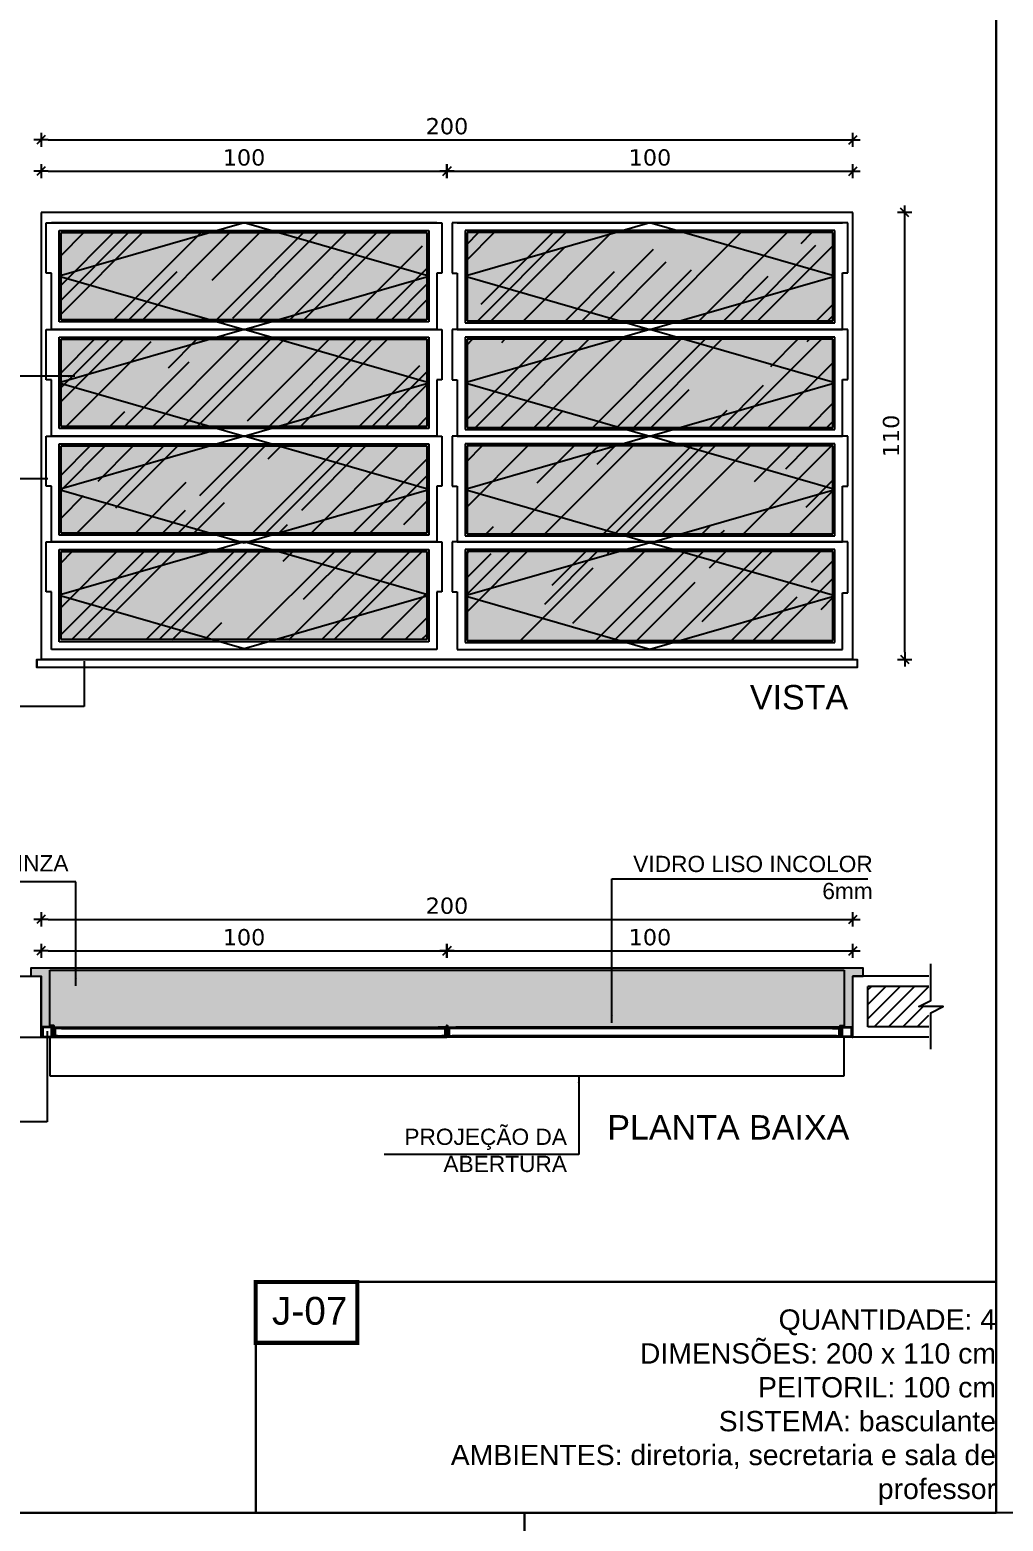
# Model space of a CAD drawing. Header units: inches. Extents: x 48 to 253, y 44 to 126.
# Drawn here: x 70.194 to 72.591, y 76.938 to 80.61 of the extents above; entities that cross this region are included whole.
import ezdxf

# ---------------------------------------------------------------- set-up
doc = ezdxf.new("R2010")
doc.units = ezdxf.units.IN
doc.header["$LTSCALE"] = 100
doc.header["$MEASUREMENT"] = 0
doc.linetypes.add('HIDDEN2', pattern=[0.1875, 0.125, -0.0625])
for name, color, linetype in [('01', 1, 'Continuous'), ('02', 1, 'Continuous'), ('252', 252, 'Continuous'), ('A-01', 3, 'Continuous'), ('A-ALV', 6, 'Continuous'), ('A-ESQUADRIAS', 2, 'Continuous'), ('AR-TXT', 1, 'Continuous'), ('ARQ-ESQ-VISTA1', 2, 'Continuous'), ('ARQ-ESQ-VISTA2', 1, 'Continuous'), ('ARQ-SMB-1_025', 1, 'Continuous'), ('ARQ-TXT-1_025', 2, 'Continuous'), ('ARQ_ESQUADRIA', 2, 'Continuous'), ('TEXTO', 3, 'Continuous')]:
    doc.layers.add(name, color=color, linetype=linetype)
doc.layers.add('REV-FNDE', color=1, linetype='Continuous', lineweight=30)
doc.styles.add('A16-E50', font='arial.ttf', dxfattribs={"height": 0.08})
doc.styles.add('ESC-50-A20', font='arial.ttf', dxfattribs={"height": 0.1})
doc.styles.add('FNDE Texto Cota 0025', font='verdana.ttf', dxfattribs={"height": 0.04})
doc.dimstyles.new('FNDE 1-0025', dxfattribs={"dimscale": 5, "dimtxt": 0.04, "dimasz": 0.0035, "dimexe": 0.15, "dimexo": 0.15, "dimgap": 0.0025, "dimtad": 1, "dimzin": 1, "dimdsep": 46, "dimtxsty": 'FNDE Texto Cota 0025', "dimblk": 'tic', "dimcen": 0.015, "dimdle": 0.15, "dimse1": 1, "dimse2": 1, "dimclrd": 251, "dimclre": 251, "dimclrt": 256, "dimaunit": 1, "dimadec": 3, "dimazin": 0, "dimtfac": 1, "dimtix": 1, "dimtmove": 2, "dimatfit": 3, "dimfxl": 0.15, "dimtvp": 1, "dimtolj": 1, "dimtzin": 0, "dimarcsym": 0})

# ---------------------------------------------------------------- blocks, each defined once
blk = doc.blocks.new('tic')
at = {"color": 251}
for p, q in [((-1, 0), (1, 0)), ((0, -1), (0, 1))]:
    blk.add_line(p, q, dxfattribs=at)
blk.add_line((-0.6, -0.6), (0.6, 0.6))
blk = doc.blocks.new('*D106')
at = {"layer": 'ARQ-SMB-1_025', "color": 251, "lineweight": -2, "ltscale": 10, "transparency": 16777216}
blk.add_line((70.2387, 78.4198), (72.2037, 78.4198), dxfattribs=at)
at = {"layer": 'DEFPOINTS', "color": 0, "ltscale": 10, "transparency": 16777216}
for p in [(70.2212, 78.5268), (72.2212, 78.5268), (72.2212, 78.4198)]:
    blk.add_point(p, dxfattribs=at)
at = {"layer": 'ARQ-SMB-1_025', "color": 251, "lineweight": -2, "ltscale": 10, "transparency": 16777216, "xscale": 0.0175, "yscale": 0.0175, "zscale": 0.0175, "rotation": 180}
blk.add_blockref('tic', (70.2212, 78.4198), dxfattribs=at)
at = {"layer": 'ARQ-SMB-1_025', "color": 251, "lineweight": -2, "ltscale": 10, "transparency": 16777216, "xscale": 0.0175, "yscale": 0.0175, "zscale": 0.0175}
blk.add_blockref('tic', (72.2212, 78.4198), dxfattribs=at)
at = {"layer": 'ARQ-SMB-1_025', "ltscale": 10, "transparency": 16777216, "insert": (71.2212, 78.4532), "char_height": 0.04, "attachment_point": 5, "style": 'FNDE Texto Cota 0025'}
blk.add_mtext('\\A1;200', dxfattribs=at)
blk = doc.blocks.new('*D107')
at = {"layer": 'ARQ-SMB-1_025', "color": 251, "lineweight": -2, "ltscale": 10, "transparency": 16777216}
blk.add_line((70.2387, 80.339), (72.2037, 80.339), dxfattribs=at)
at = {"layer": 'DEFPOINTS', "color": 0, "ltscale": 10, "transparency": 16777216}
for p in [(72.2212, 80.339), (70.2212, 80.2345, -0.4703), (72.2212, 80.2345, -0.4703)]:
    blk.add_point(p, dxfattribs=at)
at = {"layer": 'ARQ-SMB-1_025', "color": 251, "lineweight": -2, "ltscale": 10, "transparency": 16777216, "xscale": 0.0175, "yscale": 0.0175, "zscale": 0.0175, "rotation": 180}
blk.add_blockref('tic', (70.2212, 80.339), dxfattribs=at)
at = {"layer": 'ARQ-SMB-1_025', "color": 251, "lineweight": -2, "ltscale": 10, "transparency": 16777216, "xscale": 0.0175, "yscale": 0.0175, "zscale": 0.0175}
blk.add_blockref('tic', (72.2212, 80.339), dxfattribs=at)
at = {"layer": 'ARQ-SMB-1_025', "ltscale": 10, "transparency": 16777216, "insert": (71.2212, 80.3723), "char_height": 0.04, "attachment_point": 5, "style": 'FNDE Texto Cota 0025'}
blk.add_mtext('\\A1;200', dxfattribs=at)
blk = doc.blocks.new('*D108')
at = {"layer": 'ARQ-SMB-1_025', "color": 251, "lineweight": -2, "ltscale": 10, "transparency": 16777216}
blk.add_line((72.3487, 79.0774), (72.3487, 80.1424), dxfattribs=at)
at = {"layer": 'DEFPOINTS', "color": 0, "ltscale": 10, "transparency": 16777216}
for p in [(72.1011, 80.1599, -0.4703), (72.3487, 80.1599), (72.1011, 79.0599, -0.4703)]:
    blk.add_point(p, dxfattribs=at)
at = {"layer": 'ARQ-SMB-1_025', "color": 251, "lineweight": -2, "ltscale": 10, "transparency": 16777216, "xscale": 0.0175, "yscale": 0.0175, "zscale": 0.0175}
for p, rotation in [((72.3487, 80.1599), 90), ((72.3487, 79.0599), 270)]:
    blk.add_blockref('tic', p, dxfattribs=dict(at, rotation=rotation))
at = {"layer": 'ARQ-SMB-1_025', "ltscale": 10, "transparency": 16777216, "insert": (72.3154, 79.6099), "char_height": 0.04, "attachment_point": 5, "rotation": 90, "style": 'FNDE Texto Cota 0025'}
blk.add_mtext('\\A1;110', dxfattribs=at)
blk = doc.blocks.new('*D102')
at = {"layer": 'ARQ-SMB-1_025', "color": 251, "lineweight": -2, "ltscale": 10, "transparency": 16777216}
blk.add_line((70.2387, 80.262), (71.2037, 80.262), dxfattribs=at)
at = {"layer": 'DEFPOINTS', "color": 0, "ltscale": 10, "transparency": 16777216}
for p in [(71.2212, 80.262), (70.2212, 80.0107), (71.2212, 79.9853)]:
    blk.add_point(p, dxfattribs=at)
at = {"layer": 'ARQ-SMB-1_025', "color": 251, "lineweight": -2, "ltscale": 10, "transparency": 16777216, "xscale": 0.0175, "yscale": 0.0175, "zscale": 0.0175, "rotation": 180}
blk.add_blockref('tic', (70.2212, 80.262), dxfattribs=at)
at = {"layer": 'ARQ-SMB-1_025', "color": 251, "lineweight": -2, "ltscale": 10, "transparency": 16777216, "xscale": 0.0175, "yscale": 0.0175, "zscale": 0.0175}
blk.add_blockref('tic', (71.2212, 80.262), dxfattribs=at)
at = {"layer": 'ARQ-SMB-1_025', "ltscale": 10, "transparency": 16777216, "insert": (70.7212, 80.2953), "char_height": 0.04, "attachment_point": 5, "style": 'FNDE Texto Cota 0025'}
blk.add_mtext('\\A1;100', dxfattribs=at)
blk = doc.blocks.new('*D103')
at = {"layer": 'ARQ-SMB-1_025', "color": 251, "lineweight": -2, "ltscale": 10, "transparency": 16777216}
blk.add_line((71.2387, 80.262), (72.2037, 80.262), dxfattribs=at)
at = {"layer": 'DEFPOINTS', "color": 0, "ltscale": 10, "transparency": 16777216}
for p in [(72.2212, 80.262), (72.2212, 80.0107), (71.2212, 79.9853)]:
    blk.add_point(p, dxfattribs=at)
at = {"layer": 'ARQ-SMB-1_025', "color": 251, "lineweight": -2, "ltscale": 10, "transparency": 16777216, "xscale": 0.0175, "yscale": 0.0175, "zscale": 0.0175, "rotation": 180}
blk.add_blockref('tic', (71.2212, 80.262), dxfattribs=at)
at = {"layer": 'ARQ-SMB-1_025', "color": 251, "lineweight": -2, "ltscale": 10, "transparency": 16777216, "xscale": 0.0175, "yscale": 0.0175, "zscale": 0.0175}
blk.add_blockref('tic', (72.2212, 80.262), dxfattribs=at)
at = {"layer": 'ARQ-SMB-1_025', "ltscale": 10, "transparency": 16777216, "insert": (71.7212, 80.2953), "char_height": 0.04, "attachment_point": 5, "style": 'FNDE Texto Cota 0025'}
blk.add_mtext('\\A1;100', dxfattribs=at)
blk = doc.blocks.new('*D104')
at = {"layer": 'ARQ-SMB-1_025', "color": 251, "lineweight": -2, "ltscale": 10, "transparency": 16777216}
blk.add_line((70.2387, 78.3424), (71.2037, 78.3424), dxfattribs=at)
at = {"layer": 'DEFPOINTS', "color": 0, "ltscale": 10, "transparency": 16777216}
for p in [(71.2212, 78.3424), (70.2212, 78.0912), (71.2212, 78.0658)]:
    blk.add_point(p, dxfattribs=at)
at = {"layer": 'ARQ-SMB-1_025', "color": 251, "lineweight": -2, "ltscale": 10, "transparency": 16777216, "xscale": 0.0175, "yscale": 0.0175, "zscale": 0.0175, "rotation": 180}
blk.add_blockref('tic', (70.2212, 78.3424), dxfattribs=at)
at = {"layer": 'ARQ-SMB-1_025', "color": 251, "lineweight": -2, "ltscale": 10, "transparency": 16777216, "xscale": 0.0175, "yscale": 0.0175, "zscale": 0.0175}
blk.add_blockref('tic', (71.2212, 78.3424), dxfattribs=at)
at = {"layer": 'ARQ-SMB-1_025', "ltscale": 10, "transparency": 16777216, "insert": (70.7212, 78.3757), "char_height": 0.04, "attachment_point": 5, "style": 'FNDE Texto Cota 0025'}
blk.add_mtext('\\A1;100', dxfattribs=at)
blk = doc.blocks.new('*D105')
at = {"layer": 'ARQ-SMB-1_025', "color": 251, "lineweight": -2, "ltscale": 10, "transparency": 16777216}
blk.add_line((71.2387, 78.3424), (72.2037, 78.3424), dxfattribs=at)
at = {"layer": 'DEFPOINTS', "color": 0, "ltscale": 10, "transparency": 16777216}
for p in [(72.2212, 78.3424), (71.2212, 78.0658), (72.2212, 78.0912)]:
    blk.add_point(p, dxfattribs=at)
at = {"layer": 'ARQ-SMB-1_025', "color": 251, "lineweight": -2, "ltscale": 10, "transparency": 16777216, "xscale": 0.0175, "yscale": 0.0175, "zscale": 0.0175, "rotation": 180}
blk.add_blockref('tic', (71.2212, 78.3424), dxfattribs=at)
at = {"layer": 'ARQ-SMB-1_025', "color": 251, "lineweight": -2, "ltscale": 10, "transparency": 16777216, "xscale": 0.0175, "yscale": 0.0175, "zscale": 0.0175}
blk.add_blockref('tic', (72.2212, 78.3424), dxfattribs=at)
at = {"layer": 'ARQ-SMB-1_025', "ltscale": 10, "transparency": 16777216, "insert": (71.7212, 78.3757), "char_height": 0.04, "attachment_point": 5, "style": 'FNDE Texto Cota 0025'}
blk.add_mtext('\\A1;100', dxfattribs=at)

msp = doc.modelspace()

# ---------------------------------------------------------------- hatches: boundary and pattern name
at = {"layer": '252', "ltscale": 10}
h = msp.add_hatch(dxfattribs=at)
h.set_pattern_fill('AR-SAND', color=252, scale=0.02, style=0)
h.set_pattern_definition([(37.5, (-4385.562626, 129.2892), (-0.00125986716, 0.03853647538), [0, -0.0304, 0, -0.034, 0, -0.0325]), (7.5, (-4385.562626, 129.2892), (0.0353955341, 0.0564429213), [0, -0.0164, 0, -0.0274, 0, -0.0105]), (327.5, (-4385.587226, 129.2892), (0.06228283724, 0.00011318107), [0, -0.01, 0, -0.036, 0, -0.047]), (317.5, (-4385.587226, 129.2892), (0.0601225321, 0.0175535113), [0, -0.005, 0, -0.0236, 0, -0.027])])
h.paths.add_polyline_path([(70.2485, 78.3), (70.1962, 78.3), (70.1962, 78.28), (70.2212, 78.28), (70.2212, 78.1554), (72.2212, 78.1554), (72.2212, 78.28), (72.2462, 78.28), (72.2462, 78.3)])
at = {"layer": '252'}
h = msp.add_hatch(dxfattribs=at)
h.set_pattern_fill('ANSI31,_O', color=252, scale=0.0005, style=0)
h.set_pattern_definition([(45, (2.571492, 166.385572), (-0.0176776695, 0.0176776695), [])])
h.paths.add_polyline_path([(72.2582, 78.255), (72.2582, 78.155), (72.4082, 78.155), (72.4082, 78.205), (72.3782, 78.205), (72.4082, 78.22), (72.4082, 78.255)])
at = {"layer": 'ARQ-ESQ-VISTA2', "linetype": 'Continuous'}
h = msp.add_hatch(dxfattribs=at)
h.set_pattern_fill('DOTS', color=250, scale=0.008, angle=45, style=0)
h.set_pattern_definition([(45, (-75.311788, -65.422354), (-0.00449012806, 0.0134703842), [0, -0.0127])])
h.paths.add_polyline_path([(70.2706, 80.1105), (70.2706, 79.896), (71.1718, 79.896), (71.1718, 80.1105)])
h.paths.add_polyline_path([(70.2706, 79.848), (70.2706, 79.6335), (71.1718, 79.6335), (71.1718, 79.848)])
h.paths.add_polyline_path([(70.2706, 79.5855), (70.2706, 79.371), (71.1718, 79.371), (71.1718, 79.5855)])
h.paths.add_polyline_path([(70.2706, 79.3255), (70.2706, 79.1085), (71.1718, 79.1085), (71.1718, 79.3255)])
h.paths.add_polyline_path([(72.1718, 79.8937), (72.1718, 80.1105), (71.2706, 80.1105), (71.2706, 79.8937)])
h.paths.add_polyline_path([(72.1718, 79.6312), (72.1718, 79.848), (71.2706, 79.848), (71.2706, 79.6312)])
h.paths.add_polyline_path([(72.1718, 79.3687), (72.1718, 79.5855), (71.2706, 79.5855), (71.2706, 79.3687)])
h.paths.add_polyline_path([(71.2706, 79.3255), (71.2706, 79.1062), (72.1718, 79.1062), (72.1718, 79.3255)])
h = msp.add_hatch(dxfattribs=at)
h.set_pattern_fill('AR-RROOF', color=251, scale=0.006, angle=45, style=0)
h.set_pattern_definition([(45, (-75.31179, -65.42235), (0.12931569, 0.34484184), [2.286, -0.3048, 0.762, -0.1524]), (45, (-75.22234, -65.22515), (-0.25108796, 0.03556181), [0.4572, -0.050292, 0.9144, -0.1143]), (45, (-75.34951, -65.27687), (0.488166723, 0.63256924), [1.2192, -0.21336, 0.6096, -0.1524])])
h.paths.add_polyline_path([(71.1718, 80.1105), (70.2706, 80.1105), (70.2706, 79.896), (71.1718, 79.896)])
h.paths.add_polyline_path([(71.1718, 79.848), (70.2706, 79.848), (70.2706, 79.6335), (71.1718, 79.6335)])
h.paths.add_polyline_path([(71.1718, 79.5855), (70.2706, 79.5855), (70.2706, 79.371), (71.1718, 79.371)])
h.paths.add_polyline_path([(71.1718, 79.3255), (70.2706, 79.3255), (70.2706, 79.1085), (71.1718, 79.1085)])
h.paths.add_polyline_path([(72.1718, 80.1105), (71.2706, 80.1105), (71.2706, 79.8937), (72.1718, 79.8937)])
h.paths.add_polyline_path([(72.1718, 79.848), (71.2706, 79.848), (71.2706, 79.6312), (72.1718, 79.6312)])
h.paths.add_polyline_path([(72.1718, 79.5855), (71.2706, 79.5855), (71.2706, 79.3687), (72.1718, 79.3687)])
h.paths.add_polyline_path([(72.1718, 79.3255), (71.2706, 79.3255), (71.2706, 79.1062), (72.1718, 79.1062)])
at = {"layer": 'ARQ_ESQUADRIA'}
h = msp.add_hatch(dxfattribs=at)
h.set_pattern_fill('CLAY', color=9)
h.set_pattern_definition([(0, (-67.542, -64.655), (0, 4.7625), []), (0, (-67.542, -63.861), (0, 4.7625), []), (0, (-67.542, -63.0674), (0, 4.7625), []), (0, (-67.542, -61.48), (0, 4.7625), [4.7625, -3.175])])
h.paths.add_polyline_path([(70.1559, 78.1331), (71.2157, 78.1331), (71.2157, 78.1514), (70.1559, 78.1514)])
h.paths.add_polyline_path([(72.2865, 78.1331), (71.2268, 78.1331), (71.2268, 78.1514), (72.2865, 78.1514)])

# ---------------------------------------------------------------- linework, layer by layer
at = {"layer": '01', "linetype": 'Continuous'}
msp.add_lwpolyline([(70.1962, 78.3), (70.1962, 78.28), (70.2212, 78.28), (70.2212, 78.13), (70.2235, 78.13), (70.2235, 78.1554), (70.2429, 78.1559), (70.2429, 78.159), (70.2524, 78.159), (70.2529, 78.1545), (70.2719, 78.1545), (72.1895, 78.1545), (72.19, 78.159), (72.1995, 78.159), (72.1995, 78.1559), (72.1995, 78.1554), (72.2189, 78.1554), (72.2189, 78.13), (72.2212, 78.13), (72.2212, 78.28), (72.2462, 78.28), (72.2462, 78.3), (70.1962, 78.3), (70.1962, 78.28), (70.2212, 78.28)], dxfattribs=at)
at = {"layer": '02'}
for p, q in [((70.2339, 80.1345), (71.2085, 80.1345)), ((70.2339, 80.011), (70.2339, 80.1345)), ((71.1958, 80.1345), (70.2466, 80.1345)), ((70.2656, 80.1155), (71.1768, 80.1155)), ((70.2656, 79.891), (70.2656, 80.1155)), ((71.1768, 80.1155), (71.1768, 79.891)), ((71.2085, 80.1345), (71.2085, 80.011)), ((72.2085, 80.1345), (71.2339, 80.1345)), ((71.2339, 80.1345), (71.2339, 80.011)), ((71.2466, 80.1345), (72.1958, 80.1345)), ((72.1768, 80.1155), (71.2656, 80.1155)), ((71.2656, 80.1155), (71.2656, 79.8887)), ((72.1768, 79.8887), (72.1768, 80.1155)), ((72.2085, 80.0112), (72.2085, 80.1345)), ((70.2466, 80.011), (70.2339, 80.011)), ((70.2466, 79.872), (70.2466, 80.011)), ((71.2085, 80.011), (71.1958, 80.011)), ((71.1958, 80.011), (71.1958, 79.872)), ((71.2339, 80.011), (71.2466, 80.011)), ((71.2466, 80.011), (71.2466, 79.872)), ((72.1958, 79.872), (72.1958, 80.0112)), ((72.1958, 80.0112), (72.2085, 80.0112)), ((70.2339, 79.872), (71.2085, 79.872)), ((70.2339, 79.7485), (70.2339, 79.872)), ((71.1958, 79.872), (70.2466, 79.872)), ((71.1958, 79.872), (70.2466, 79.872)), ((71.1768, 79.891), (70.2656, 79.891)), ((71.2085, 79.872), (71.2085, 79.7485)), ((72.2085, 79.872), (71.2339, 79.872)), ((71.2339, 79.872), (71.2339, 79.7485)), ((71.2466, 79.872), (72.1958, 79.872)), ((71.2466, 79.872), (72.1958, 79.872)), ((71.2656, 79.8887), (72.1768, 79.8887)), ((72.2085, 79.7487), (72.2085, 79.872)), ((70.2656, 79.853), (71.1768, 79.853)), ((70.2656, 79.6285), (70.2656, 79.853)), ((71.1768, 79.853), (71.1768, 79.6285)), ((72.1768, 79.853), (71.2656, 79.853)), ((71.2656, 79.853), (71.2656, 79.6262)), ((72.1768, 79.6262), (72.1768, 79.853)), ((70.2466, 79.7485), (70.2339, 79.7485)), ((70.2466, 79.6095), (70.2466, 79.7485)), ((71.2085, 79.7485), (71.1958, 79.7485)), ((71.1958, 79.7485), (71.1958, 79.6095)), ((71.2339, 79.7485), (71.2466, 79.7485)), ((71.2466, 79.7485), (71.2466, 79.6095)), ((72.1958, 79.6095), (72.1958, 79.7487)), ((72.1958, 79.7487), (72.2085, 79.7487)), ((70.2339, 79.6095), (71.2085, 79.6095)), ((70.2339, 79.486), (70.2339, 79.6095)), ((71.1958, 79.6095), (70.2466, 79.6095)), ((71.1958, 79.6095), (70.2466, 79.6095)), ((71.1768, 79.6285), (70.2656, 79.6285)), ((71.2085, 79.6095), (71.2085, 79.486)), ((72.2085, 79.6095), (71.2339, 79.6095)), ((71.2339, 79.6095), (71.2339, 79.486)), ((71.2466, 79.6095), (72.1958, 79.6095)), ((71.2466, 79.6095), (72.1958, 79.6095)), ((71.2656, 79.6262), (72.1768, 79.6262)), ((72.2085, 79.4862), (72.2085, 79.6095)), ((70.2656, 79.5905), (71.1768, 79.5905)), ((70.2656, 79.366), (70.2656, 79.5905)), ((71.1768, 79.5905), (71.1768, 79.366)), ((72.1768, 79.5905), (71.2656, 79.5905)), ((71.2656, 79.5905), (71.2656, 79.3637)), ((72.1768, 79.3637), (72.1768, 79.5905)), ((70.2466, 79.486), (70.2339, 79.486)), ((70.2466, 79.3495), (70.2466, 79.486)), ((71.2085, 79.486), (71.1958, 79.486)), ((71.1958, 79.486), (71.1958, 79.3495)), ((71.2339, 79.486), (71.2466, 79.486)), ((71.2466, 79.486), (71.2466, 79.3495)), ((72.1958, 79.3495), (72.1958, 79.4862)), ((72.1958, 79.4862), (72.2085, 79.4862)), ((70.2339, 79.3495), (71.2085, 79.3495)), ((70.2339, 79.226), (70.2339, 79.3495)), ((71.1958, 79.3495), (70.2466, 79.3495)), ((71.1958, 79.3495), (70.2466, 79.3495)), ((71.1768, 79.366), (70.2656, 79.366)), ((71.2085, 79.3495), (71.2085, 79.226)), ((72.2085, 79.3495), (71.2339, 79.3495)), ((71.2339, 79.3495), (71.2339, 79.226)), ((71.2466, 79.3495), (72.1958, 79.3495)), ((71.2466, 79.3495), (72.1958, 79.3495)), ((71.2656, 79.3637), (72.1768, 79.3637)), ((72.2085, 79.2237), (72.2085, 79.3495)), ((70.2656, 79.3305), (71.1768, 79.3305)), ((70.2656, 79.1035), (70.2656, 79.3305)), ((71.1768, 79.3305), (71.1768, 79.1035)), ((72.1768, 79.3305), (71.2656, 79.3305)), ((71.2656, 79.3305), (71.2656, 79.1012)), ((72.1768, 79.1012), (72.1768, 79.3305)), ((70.2466, 79.226), (70.2339, 79.226)), ((70.2466, 79.0845), (70.2466, 79.226)), ((71.2085, 79.226), (71.1958, 79.226)), ((71.1958, 79.226), (71.1958, 79.0845)), ((71.2339, 79.226), (71.2466, 79.226)), ((71.2466, 79.226), (71.2466, 79.0845)), ((72.1958, 79.0845), (72.1958, 79.2237)), ((72.1958, 79.2237), (72.2085, 79.2237)), ((71.1768, 79.1035), (70.2656, 79.1035)), ((71.2656, 79.1012), (72.1768, 79.1012)), ((71.1958, 79.0845), (70.2466, 79.0845)), ((71.2466, 79.0845), (72.1958, 79.0845))]:
    msp.add_line(p, q, dxfattribs=at)
at = {"layer": 'A-01', "color": 5}
for p, q in [((72.4082, 78.255), (72.2582, 78.255)), ((72.2582, 78.155), (72.2582, 78.255)), ((72.4082, 78.155), (72.2582, 78.155))]:
    msp.add_line(p, q, dxfattribs=at)
at = {"layer": 'A-01', "color": 8}
for p, q in [((70.2621, 78.1331), (71.2085, 78.1331)), ((70.2719, 78.1514), (71.1997, 78.1514)), ((72.1803, 78.1331), (71.2339, 78.1331)), ((72.1705, 78.1514), (71.2428, 78.1514))]:
    msp.add_line(p, q, dxfattribs=at)
at = {"layer": 'A-01', "color": 1}
for p, q in [((70.2719, 78.1545), (71.1997, 78.1545)), ((72.1705, 78.1545), (71.2428, 78.1545)), ((70.2621, 78.13), (71.2085, 78.13)), ((72.1803, 78.13), (71.2339, 78.13))]:
    msp.add_line(p, q, dxfattribs=at)
at = {"layer": 'A-01', "color": 2}
for points in [[(70.2489, 78.13), (70.2489, 78.1554), (70.2235, 78.1554), (70.2235, 78.13)], [(70.247, 78.1319), (70.247, 78.1535), (70.2254, 78.1535), (70.2254, 78.1319)], [(70.2524, 78.1336), (70.2524, 78.159), (70.2429, 78.159), (70.2429, 78.1559), (70.2494, 78.1559), (70.2494, 78.1336)], [(70.2494, 78.13), (70.2621, 78.13), (70.2621, 78.1331), (70.2494, 78.1331)], [(70.2529, 78.1355), (70.2529, 78.1545), (70.2719, 78.1545), (70.2719, 78.1514), (70.2559, 78.1514), (70.2559, 78.1355)], [(71.2187, 78.1355), (71.2187, 78.1545), (71.1997, 78.1545), (71.1997, 78.1514), (71.2157, 78.1514), (71.2157, 78.1355)], [(71.2238, 78.1355), (71.2238, 78.1545), (71.2428, 78.1545), (71.2428, 78.1514), (71.2268, 78.1514), (71.2268, 78.1355)], [(72.1895, 78.1355), (72.1895, 78.1545), (72.1705, 78.1545), (72.1705, 78.1514), (72.1865, 78.1514), (72.1865, 78.1355)], [(72.193, 78.13), (72.1803, 78.13), (72.1803, 78.1331), (72.193, 78.1331)], [(72.19, 78.1336), (72.19, 78.159), (72.1995, 78.159), (72.1995, 78.1559), (72.193, 78.1559), (72.193, 78.1336)], [(72.1935, 78.13), (72.1935, 78.1554), (72.2189, 78.1554), (72.2189, 78.13)], [(72.1954, 78.1319), (72.1954, 78.1535), (72.217, 78.1535), (72.217, 78.1319)]]:
    msp.add_lwpolyline(points, close=True, dxfattribs=at)
for points in [[(71.2212, 78.1331), (71.2085, 78.1331), (71.2085, 78.13), (71.2212, 78.13)], [(71.2212, 78.159), (71.2197, 78.159), (71.2197, 78.1355), (71.2212, 78.1355)], [(71.2212, 78.159), (71.2228, 78.159), (71.2228, 78.1355), (71.2212, 78.1355)], [(71.2212, 78.1331), (71.2339, 78.1331), (71.2339, 78.13), (71.2212, 78.13)]]:
    msp.add_lwpolyline(points, dxfattribs=at)
at = {"layer": 'A-ALV'}
msp.add_lwpolyline([(72.4132, 78.1), (72.4132, 78.19), (72.4432, 78.205), (72.3832, 78.205), (72.4132, 78.22), (72.4132, 78.31)], dxfattribs=at)
at = {"layer": 'A-ESQUADRIAS', "color": 1}
for p, q in [((70.2706, 80.1105), (71.1718, 80.1105)), ((70.2706, 79.896), (70.2706, 80.1105)), ((71.1718, 80.1105), (71.1718, 79.896)), ((72.1718, 80.1105), (71.2706, 80.1105)), ((71.2706, 80.1105), (71.2706, 79.8937)), ((72.1718, 79.8937), (72.1718, 80.1105)), ((71.1718, 79.896), (70.2706, 79.896)), ((71.2706, 79.8937), (72.1718, 79.8937)), ((70.2706, 79.848), (71.1718, 79.848)), ((70.2706, 79.6335), (70.2706, 79.848)), ((71.1718, 79.848), (71.1718, 79.6335)), ((72.1718, 79.848), (71.2706, 79.848)), ((71.2706, 79.848), (71.2706, 79.6312)), ((72.1718, 79.6312), (72.1718, 79.848)), ((71.1718, 79.6335), (70.2706, 79.6335)), ((71.2706, 79.6312), (72.1718, 79.6312)), ((70.2706, 79.5855), (71.1718, 79.5855)), ((70.2706, 79.371), (70.2706, 79.5855)), ((71.1718, 79.5855), (71.1718, 79.371)), ((72.1718, 79.5855), (71.2706, 79.5855)), ((71.2706, 79.5855), (71.2706, 79.3687)), ((72.1718, 79.3687), (72.1718, 79.5855)), ((71.1718, 79.371), (70.2706, 79.371)), ((71.2706, 79.3687), (72.1718, 79.3687)), ((70.2706, 79.3255), (71.1718, 79.3255)), ((70.2706, 79.1085), (70.2706, 79.3255)), ((71.1718, 79.3255), (71.1718, 79.1085)), ((72.1718, 79.3255), (71.2706, 79.3255)), ((71.2706, 79.3255), (71.2706, 79.1062)), ((72.1718, 79.1062), (72.1718, 79.3255)), ((71.1718, 79.1085), (70.2706, 79.1085)), ((71.2706, 79.1062), (72.1718, 79.1062))]:
    msp.add_line(p, q, dxfattribs=at)
at = {"layer": 'A-ESQUADRIAS', "color": 2}
for p, q in [((70.0342, 78.28), (70.2212, 78.28)), ((70.2212, 78.13), (70.2212, 78.28)), ((72.4082, 78.28), (72.2212, 78.28)), ((72.2212, 78.13), (72.2212, 78.28)), ((70.0342, 78.13), (70.2212, 78.13)), ((72.4082, 78.13), (72.2212, 78.13))]:
    msp.add_line(p, q, dxfattribs=at)
at = {"layer": 'ARQ-ESQ-VISTA1'}
for p, q in [((72.2212, 80.1599), (70.2212, 80.1599)), ((70.2212, 80.1599), (70.2212, 79.0599)), ((72.2212, 79.0599), (72.2212, 80.1599)), ((72.2212, 79.0599), (70.2212, 79.0599))]:
    msp.add_line(p, q, dxfattribs=at)
msp.add_lwpolyline([(70.2112, 79.0599), (70.2112, 79.0399), (70.2112, 79.0599), (72.2312, 79.0599), (72.2312, 79.0599), (72.2312, 79.0399), (70.2112, 79.0399)], dxfattribs=at)
at = {"layer": 'ARQ-ESQ-VISTA2'}
for p, q in [((70.1962, 78.3), (70.1962, 78.28)), ((72.2462, 78.3), (70.1962, 78.3)), ((72.2462, 78.28), (72.2462, 78.3))]:
    msp.add_line(p, q, dxfattribs=at)
at = {"layer": 'ARQ-SMB-1_025', "ltscale": 10}
for points in [[(68.585, 80.6627), (72.5736, 80.6627), (72.5736, 76.9589), (68.585, 76.9589)], [(72.5736, 80.6627), (76.6192, 80.6627), (76.6192, 76.9589), (72.5736, 76.9589)], [(68.585, 76.9589), (71.4122, 76.9589), (71.4122, 70.9499), (68.585, 70.9499)]]:
    msp.add_lwpolyline(points, close=True, dxfattribs=at)
at = {"layer": 'ARQ_ESQUADRIA', "color": 8, "linetype": 'HIDDEN2', "ltscale": 0.5}
for points in [[(70.7212, 80.1345), (70.2656, 80.0033), (70.7212, 79.872), (71.1768, 80.0033), (70.7212, 80.1345)], [(71.7212, 80.1347), (71.2656, 80.0035), (71.7212, 79.8722), (72.1768, 80.0035), (71.7212, 80.1347)], [(70.7212, 79.872), (70.2656, 79.7408), (70.7212, 79.6095), (71.1768, 79.7408), (70.7212, 79.872)], [(71.7212, 79.8722), (71.2656, 79.741), (71.7212, 79.6097), (72.1768, 79.741), (71.7212, 79.8722)], [(70.7212, 79.6095), (70.2656, 79.4783), (70.7212, 79.347), (71.1768, 79.4783), (70.7212, 79.6095)], [(71.7212, 79.6097), (71.2656, 79.4785), (71.7212, 79.3472), (72.1768, 79.4785), (71.7212, 79.6097)], [(70.7212, 79.3495), (70.2656, 79.2183), (70.7212, 79.087), (71.1768, 79.2183), (70.7212, 79.3495)], [(71.7212, 79.3472), (71.2656, 79.216), (71.7212, 79.0847), (72.1768, 79.216), (71.7212, 79.3472)]]:
    msp.add_lwpolyline(points, dxfattribs=at)
at = {"layer": 'ARQ_ESQUADRIA', "color": 8, "linetype": 'HIDDEN2', "ltscale": 0.5, "extrusion": (0, 0, -1)}
for points in [[(-70.2429, 78.1559), (-70.2429, 78.2945), (-72.1995, 78.2945), (-72.1995, 78.1559)], [(-70.2429, 78.1295), (-70.2429, 78.0345), (-72.1995, 78.0345), (-72.1995, 78.1295)]]:
    msp.add_lwpolyline(points, dxfattribs=at)
at = {"layer": 'REV-FNDE', "color": 252, "ltscale": 10, "const_width": 0.01}
msp.add_lwpolyline([(70.7501, 77.3774), (71.0001, 77.3774), (71.0001, 77.5274), (70.7501, 77.5274)], close=True, dxfattribs=at)
at = {"layer": 'REV-FNDE', "color": 252, "ltscale": 10}
msp.add_lwpolyline([(70.7501, 77.5274), (72.5736, 77.5274), (72.5736, 76.9589), (70.7501, 76.9589)], close=True, dxfattribs=at)
at = {"layer": 'TEXTO', "color": 1}
msp.add_line((71.4122, 71.7933), (71.4122, 76.9589), dxfattribs=at)

# ---------------------------------------------------------------- texts
at = {"layer": 'AR-TXT', "color": 2, "style": 'A16-E50'}
msp.add_attdef('J-07', (70.7901, 77.422), '', height=0.0684, dxfattribs=at)
at = {"layer": 'ARQ-TXT-1_025', "color": 3, "char_height": 0.06, "attachment_point": 7, "style": 'ESC-50-A20'}
for s, insert, width in [('\\pi0.32419;VISTA', (71.6431, 78.936), 0.566157), ('\\pi1.5419;PLANTA BAIXA', (70.0742, 77.8779), 2.131793)]:
    msp.add_mtext(s, dxfattribs=dict(at, insert=insert, width=width))
at = {"layer": 'ARQ-TXT-1_025', "char_height": 0.04, "attachment_point": 3, "style": 'ESC-50-A20'}
for s, insert, width in [('GRANITO CINZA ', (70.2889, 78.5782), 0.752887), ('VIDRO LISO INCOLOR 6mm', (72.2699, 78.5764), 0.625039), ('PROJEÇÃO DA ABERTURA ', (71.5167, 77.9046), 0.492126)]:
    msp.add_mtext(s, dxfattribs=dict(at, insert=insert, width=width))
at = {"layer": 'ARQ-TXT-1_025', "color": 2, "insert": (72.5736, 76.9778), "char_height": 0.05, "width": 1.535279, "attachment_point": 9, "style": 'ESC-50-A20'}
msp.add_mtext('QUANTIDADE: {\\C1;4 \\P}DIMENSÕES: {\\C1;200 x 110 cm\\P}PEITORIL: {\\C1;100 cm}\\PSISTEMA: {\\C1;basculante}\\PAMBIENTES: {\\C1;diretoria, secretaria e sala de\\Pprofessor}', dxfattribs=at)

# ---------------------------------------------------------------- dimensions: what is measured, and where the dimension line sits
at = {"layer": 'ARQ-SMB-1_025', "ltscale": 10}
for base, p1, p2, picture, middle in [((72.2212, 80.339, 0.4703), (70.2212, 80.2345), (72.2212, 80.2345), '*D107', (71.2212, 80.3723, 0.4703)), ((71.2212, 80.262), (70.2212, 80.0107), (71.2212, 79.9853), '*D102', (70.7212, 80.2953)), ((72.2212, 80.262), (71.2212, 79.9853), (72.2212, 80.0107), '*D103', (71.7212, 80.2953)), ((72.2212, 78.4198), (70.2212, 78.5268), (72.2212, 78.5268), '*D106', (71.2212, 78.4532)), ((71.2212, 78.3424), (70.2212, 78.0912), (71.2212, 78.0658), '*D104', (70.7212, 78.3757)), ((72.2212, 78.3424), (71.2212, 78.0658), (72.2212, 78.0912), '*D105', (71.7212, 78.3757))]:
    dim = msp.add_linear_dim(base=base, p1=p1, p2=p2, dimstyle='FNDE 1-0025', override={"dimtxt": 0.05, "dimdec": 0, "dimlfac": 100, "dimtdec": 0}, dxfattribs=at)
    dim.commit()
    dim.dimension.update_dxf_attribs({"geometry": picture, "text_midpoint": middle})
dim = msp.add_linear_dim(base=(72.3487, 80.1599, 0.4703), p1=(72.1011, 79.0599), p2=(72.1011, 80.1599), angle=90, dimstyle='FNDE 1-0025', override={"dimtxt": 0.05, "dimdec": 0, "dimlfac": 100, "dimtdec": 0}, dxfattribs=at)
dim.commit()
dim.dimension.update_dxf_attribs({"geometry": '*D108', "text_midpoint": (72.3154, 79.6099, 0.4703)})

# ---------------------------------------------------------------- leaders
for points in [[(70.3048, 79.7571), (69.5774, 79.7571)], [(70.2383, 79.5042), (69.4823, 79.5042)], [(70.3274, 79.0553), (70.3274, 78.9439), (69.6896, 78.9439)], [(70.3066, 78.256), (70.3066, 78.5119), (69.8098, 78.5119)], [(71.627, 78.165), (71.627, 78.5197), (72.2581, 78.5197)], [(70.236, 78.145), (70.236, 77.9215), (69.4889, 77.9215)], [(71.5461, 78.0345), (71.5461, 77.8412), (71.0665, 77.8412)]]:
    msp.add_leader(points, dimstyle='FNDE 1-0025', override={"dimtxt": 0.05, "dimdec": 0, "dimlfac": 100, "dimtdec": 0}, dxfattribs=at)

doc.saveas('drawing.dxf')
